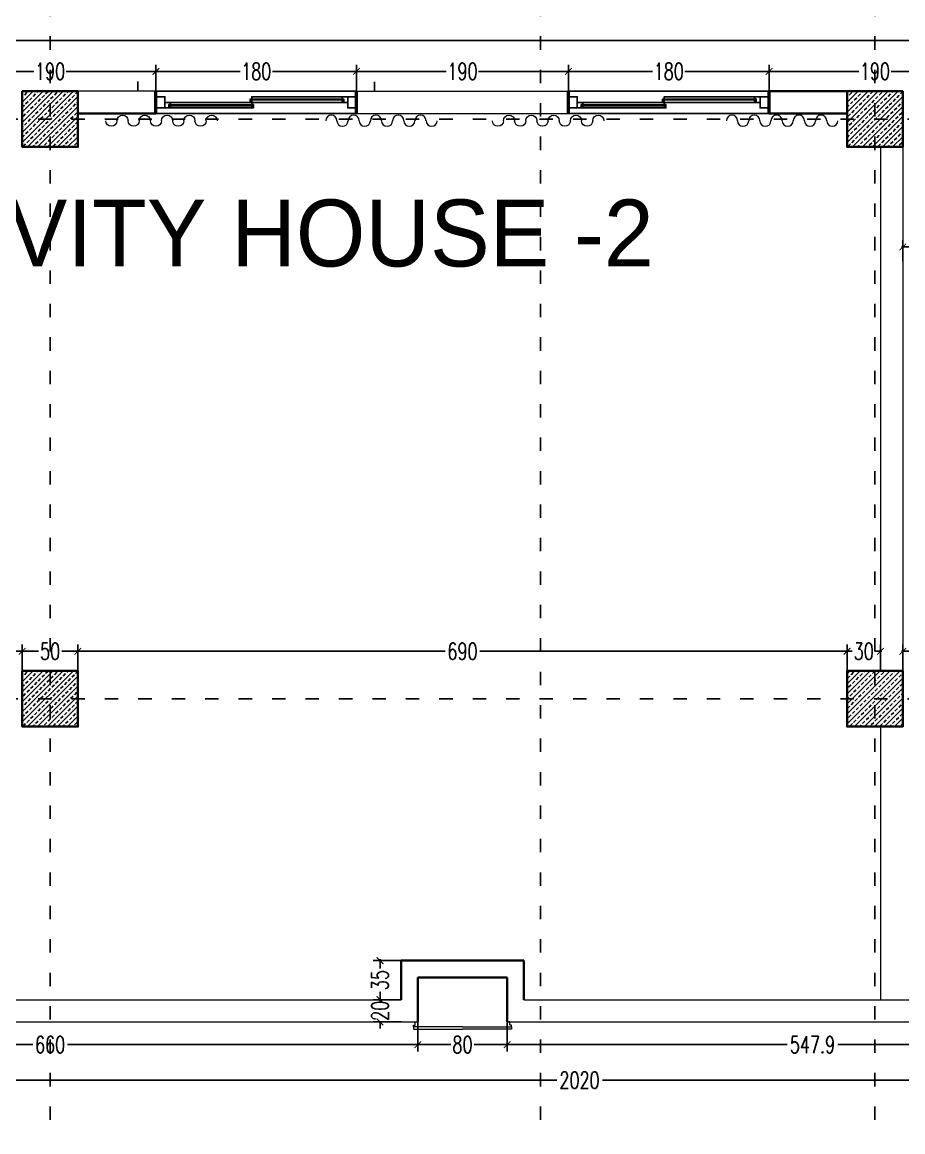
# Model space of a CAD drawing. Header units: centimetres. Extents: x -3207095 to 15275363, y -32656 to 4798027.
# Drawn here: x 684127 to 684917, y 4438823 to 4439819 of the extents above; entities that cross this region are included whole.
import ezdxf

# ---------------------------------------------------------------- set-up
doc = ezdxf.new("R2010")
doc.units = ezdxf.units.CM
doc.linetypes.add('ACAD_ISO03W100', pattern=[30, 12, -18])
doc.linetypes.add('DUZ', pattern=[500, 500])
doc.layers.get('0').update_dxf_attribs({"color": 1, "linetype": 'DUZ'})
for name, color, linetype in [('AGAC', 116, 'Continuous'), ('DIM', 1, 'DUZ'), ('KOLTAR_F', 145, 'Continuous'), ('PEN', 161, 'Continuous'), ('söve', 26, 'DUZ')]:
    doc.layers.add(name, color=color, linetype=linetype)
for name, color, linetype, lineweight in [('cam', 143, 'Continuous', 20), ('DUV', 220, 'Continuous', 50), ('DUVAR', 7, 'Continuous', 35), ('FE_PERDE', 205, 'Continuous', 15), ('gor25', 142, 'Continuous', 25), ('iç duvar', 7, 'Continuous', 50), ('KAPEN', 151, 'Continuous', 9), ('KOLON_F', 3, 'Continuous', 35)]:
    doc.layers.add(name, color=color, linetype=linetype, lineweight=lineweight)
doc.styles.add('DIM', font='ROMANSTW.SHX', dxfattribs={"width": 0.7})
doc.dimstyles.new('1_100', dxfattribs={"dimtxt": 15, "dimasz": 6, "dimexe": 6, "dimexo": 0, "dimgap": 2, "dimtad": 0, "dimdec": 1, "dimzin": 11, "dimdsep": 46, "dimtxsty": 'DIM', "dimblk": 'ARCHTICK', "dimcen": 3, "dimdle": 1.25, "dimclrt": 2, "dimadec": 0, "dimazin": 0, "dimtfac": 1.25, "dimtdec": 1, "dimtix": 1, "dimtofl": 0, "dimtmove": 1, "dimatfit": 3, "dimldrblk": 'ARCHTICK', "dimfxl": 20, "dimfxlon": 1, "dimtolj": 1, "dimtzin": 0, "dimarcsym": 0})

# ---------------------------------------------------------------- blocks, each defined once
blk = doc.blocks.new('GEN_BLOCK00601')
at = {"linetype": 'Continuous', "ltscale": 50}
for centre, start, end in [((50, 50), 0, 180), ((250, 50), 0, 180), ((450, 50), 0, 180), ((650, 50), 0, 180), ((850, 50), 0, 180), ((150, 50), 180, 0), ((350, 50), 180, 0), ((550, 50), 180, 0), ((750, 50), 180, 0), ((950, 50), 180, 0)]:
    blk.add_arc(centre, 50, start, end, dxfattribs=at)
for tag in ['Sfb', 'FLOOR']:
    blk.add_attdef(tag, (0, 0), '', height=1)
blk = doc.blocks.new('_ArchTick')
at = {"color": 0, "linetype": 'ByBlock', "const_width": 0.15}
blk.add_lwpolyline([(-0.5, -0.5), (0.5, 0.5)], dxfattribs=at)
blk = doc.blocks.new('*D5584')
at = {"layer": 'Defpoints', "color": 0, "linetype": 'Continuous', "lineweight": 5, "transparency": 16777216}
for p in [(684246.79, 4439774.74), (684056.79, 4439756.93), (684246.79, 4439756.93)]:
    blk.add_point(p, dxfattribs=at)
at = {"layer": 'DIM', "color": 0, "linetype": 'Continuous', "lineweight": -2, "transparency": 16777216}
for p, q in [((684056.79, 4439756.93), (684056.79, 4439780.74)), ((684246.79, 4439756.93), (684246.79, 4439780.74)), ((684055.54, 4439774.74), (684137.29, 4439774.74)), ((684248.04, 4439774.74), (684166.29, 4439774.74))]:
    blk.add_line(p, q, dxfattribs=at)
at = {"layer": 'DIM', "color": 0, "linetype": 'Continuous', "lineweight": -2, "transparency": 16777216, "xscale": 6, "yscale": 6, "zscale": 6, "rotation": 180}
blk.add_blockref('_ArchTick', (684056.79, 4439774.74), dxfattribs=at)
at = {"layer": 'DIM', "color": 0, "linetype": 'Continuous', "lineweight": -2, "transparency": 16777216, "xscale": 6, "yscale": 6, "zscale": 6}
blk.add_blockref('_ArchTick', (684246.79, 4439774.74), dxfattribs=at)
at = {"layer": 'DIM', "color": 2, "linetype": 'Continuous', "lineweight": 5, "transparency": 16777216, "insert": (684151.79, 4439774.74), "char_height": 15, "attachment_point": 5, "style": 'DIM'}
blk.add_mtext('\\A1;190', dxfattribs=at)
blk = doc.blocks.new('*D5585')
at = {"layer": 'Defpoints', "color": 0, "linetype": 'Continuous', "lineweight": 5, "transparency": 16777216}
for p in [(684426.79, 4439774.74), (684246.79, 4439756.93), (684426.79, 4439756.93)]:
    blk.add_point(p, dxfattribs=at)
at = {"layer": 'DIM', "color": 0, "linetype": 'Continuous', "lineweight": -2, "transparency": 16777216}
for p, q in [((684246.79, 4439756.93), (684246.79, 4439780.74)), ((684426.79, 4439756.93), (684426.79, 4439780.74)), ((684245.54, 4439774.74), (684322.29, 4439774.74)), ((684428.04, 4439774.74), (684351.29, 4439774.74))]:
    blk.add_line(p, q, dxfattribs=at)
at = {"layer": 'DIM', "color": 0, "linetype": 'Continuous', "lineweight": -2, "transparency": 16777216, "xscale": 6, "yscale": 6, "zscale": 6, "rotation": 180}
blk.add_blockref('_ArchTick', (684246.79, 4439774.74), dxfattribs=at)
at = {"layer": 'DIM', "color": 0, "linetype": 'Continuous', "lineweight": -2, "transparency": 16777216, "xscale": 6, "yscale": 6, "zscale": 6}
blk.add_blockref('_ArchTick', (684426.79, 4439774.74), dxfattribs=at)
at = {"layer": 'DIM', "color": 2, "linetype": 'Continuous', "lineweight": 5, "transparency": 16777216, "insert": (684336.79, 4439774.74), "char_height": 15, "attachment_point": 5, "style": 'DIM'}
blk.add_mtext('\\A1;180', dxfattribs=at)
blk = doc.blocks.new('*D5586')
at = {"layer": 'Defpoints', "color": 0, "linetype": 'Continuous', "lineweight": 5, "transparency": 16777216}
for p in [(684616.79, 4439774.74), (684426.79, 4439756.93), (684616.79, 4439756.93)]:
    blk.add_point(p, dxfattribs=at)
at = {"layer": 'DIM', "color": 0, "linetype": 'Continuous', "lineweight": -2, "transparency": 16777216}
for p, q in [((684426.79, 4439756.93), (684426.79, 4439780.74)), ((684616.79, 4439756.93), (684616.79, 4439780.74)), ((684425.54, 4439774.74), (684507.29, 4439774.74)), ((684618.04, 4439774.74), (684536.29, 4439774.74))]:
    blk.add_line(p, q, dxfattribs=at)
at = {"layer": 'DIM', "color": 0, "linetype": 'Continuous', "lineweight": -2, "transparency": 16777216, "xscale": 6, "yscale": 6, "zscale": 6, "rotation": 180}
blk.add_blockref('_ArchTick', (684426.79, 4439774.74), dxfattribs=at)
at = {"layer": 'DIM', "color": 0, "linetype": 'Continuous', "lineweight": -2, "transparency": 16777216, "xscale": 6, "yscale": 6, "zscale": 6}
blk.add_blockref('_ArchTick', (684616.79, 4439774.74), dxfattribs=at)
at = {"layer": 'DIM', "color": 2, "linetype": 'Continuous', "lineweight": 5, "transparency": 16777216, "insert": (684521.79, 4439774.74), "char_height": 15, "attachment_point": 5, "style": 'DIM'}
blk.add_mtext('\\A1;190', dxfattribs=at)
blk = doc.blocks.new('*D5587')
at = {"layer": 'Defpoints', "color": 0, "linetype": 'Continuous', "lineweight": 5, "transparency": 16777216}
for p in [(684796.79, 4439774.74), (684616.79, 4439756.93), (684796.79, 4439756.93)]:
    blk.add_point(p, dxfattribs=at)
at = {"layer": 'DIM', "color": 0, "linetype": 'Continuous', "lineweight": -2, "transparency": 16777216}
for p, q in [((684616.79, 4439756.93), (684616.79, 4439780.74)), ((684796.79, 4439756.93), (684796.79, 4439780.74)), ((684615.54, 4439774.74), (684692.29, 4439774.74)), ((684798.04, 4439774.74), (684721.29, 4439774.74))]:
    blk.add_line(p, q, dxfattribs=at)
at = {"layer": 'DIM', "color": 0, "linetype": 'Continuous', "lineweight": -2, "transparency": 16777216, "xscale": 6, "yscale": 6, "zscale": 6, "rotation": 180}
blk.add_blockref('_ArchTick', (684616.79, 4439774.74), dxfattribs=at)
at = {"layer": 'DIM', "color": 0, "linetype": 'Continuous', "lineweight": -2, "transparency": 16777216, "xscale": 6, "yscale": 6, "zscale": 6}
blk.add_blockref('_ArchTick', (684796.79, 4439774.74), dxfattribs=at)
at = {"layer": 'DIM', "color": 2, "linetype": 'Continuous', "lineweight": 5, "transparency": 16777216, "insert": (684706.79, 4439774.74), "char_height": 15, "attachment_point": 5, "style": 'DIM'}
blk.add_mtext('\\A1;180', dxfattribs=at)
blk = doc.blocks.new('*D5588')
at = {"layer": 'Defpoints', "color": 0, "linetype": 'Continuous', "lineweight": 5, "transparency": 16777216}
for p in [(684986.79, 4439774.74), (684796.79, 4439756.93), (684986.79, 4439756.93)]:
    blk.add_point(p, dxfattribs=at)
at = {"layer": 'DIM', "color": 0, "linetype": 'Continuous', "lineweight": -2, "transparency": 16777216}
for p, q in [((684796.79, 4439756.93), (684796.79, 4439780.74)), ((684986.79, 4439756.93), (684986.79, 4439780.74)), ((684795.54, 4439774.74), (684877.29, 4439774.74)), ((684988.04, 4439774.74), (684906.29, 4439774.74))]:
    blk.add_line(p, q, dxfattribs=at)
at = {"layer": 'DIM', "color": 0, "linetype": 'Continuous', "lineweight": -2, "transparency": 16777216, "xscale": 6, "yscale": 6, "zscale": 6, "rotation": 180}
blk.add_blockref('_ArchTick', (684796.79, 4439774.74), dxfattribs=at)
at = {"layer": 'DIM', "color": 0, "linetype": 'Continuous', "lineweight": -2, "transparency": 16777216, "xscale": 6, "yscale": 6, "zscale": 6}
blk.add_blockref('_ArchTick', (684986.79, 4439774.74), dxfattribs=at)
at = {"layer": 'DIM', "color": 2, "linetype": 'Continuous', "lineweight": 5, "transparency": 16777216, "insert": (684891.79, 4439774.74), "char_height": 15, "attachment_point": 5, "style": 'DIM'}
blk.add_mtext('\\A1;190', dxfattribs=at)
blk = doc.blocks.new('*D4553')
at = {"layer": 'Defpoints', "color": 0, "linetype": 'Continuous', "lineweight": 5, "transparency": 16777216}
for p in [(681906.79, 4439802.34), (681906.79, 4439780.74), (685656.79, 4439780.74)]:
    blk.add_point(p, dxfattribs=at)
at = {"layer": 'DIM', "color": 0, "linetype": 'Continuous', "lineweight": -2, "transparency": 16777216}
for p, q in [((681906.79, 4439782.34), (681906.79, 4439808.34)), ((685656.79, 4439782.34), (685656.79, 4439808.34)), ((681905.54, 4439802.34), (683761.29, 4439802.34)), ((685658.04, 4439802.34), (683802.29, 4439802.34))]:
    blk.add_line(p, q, dxfattribs=at)
at = {"layer": 'DIM', "color": 0, "linetype": 'Continuous', "lineweight": -2, "transparency": 16777216, "xscale": 6, "yscale": 6, "zscale": 6, "rotation": 180}
blk.add_blockref('_ArchTick', (681906.79, 4439802.34), dxfattribs=at)
at = {"layer": 'DIM', "color": 0, "linetype": 'Continuous', "lineweight": -2, "transparency": 16777216, "xscale": 6, "yscale": 6, "zscale": 6}
blk.add_blockref('_ArchTick', (685656.79, 4439802.34), dxfattribs=at)
at = {"layer": 'DIM', "color": 2, "linetype": 'Continuous', "lineweight": 5, "transparency": 16777216, "insert": (683781.79, 4439802.34), "char_height": 15, "attachment_point": 5, "style": 'DIM'}
blk.add_mtext('\\A1;3750', dxfattribs=at)
blk = doc.blocks.new('*D5666')
at = {"layer": 'Defpoints', "color": 0, "linetype": 'Continuous', "lineweight": 5, "transparency": 16777216}
for p in [(684126.79, 4439254.48), (684126.79, 4439236.93), (683966.3, 4439206.91)]:
    blk.add_point(p, dxfattribs=at)
at = {"layer": 'DIM', "color": 0, "linetype": 'Continuous', "lineweight": -2, "transparency": 16777216}
for p, q in [((683966.3, 4439234.48), (683966.3, 4439260.48)), ((684126.79, 4439236.93), (684126.79, 4439260.48)), ((683965.05, 4439254.48), (684024.55, 4439254.48)), ((684128.04, 4439254.48), (684068.55, 4439254.48))]:
    blk.add_line(p, q, dxfattribs=at)
at = {"layer": 'DIM', "color": 0, "linetype": 'Continuous', "lineweight": -2, "transparency": 16777216, "xscale": 6, "yscale": 6, "zscale": 6, "rotation": 180}
blk.add_blockref('_ArchTick', (683966.3, 4439254.48), dxfattribs=at)
at = {"layer": 'DIM', "color": 0, "linetype": 'Continuous', "lineweight": -2, "transparency": 16777216, "xscale": 6, "yscale": 6, "zscale": 6}
blk.add_blockref('_ArchTick', (684126.79, 4439254.48), dxfattribs=at)
at = {"layer": 'DIM', "color": 2, "linetype": 'Continuous', "lineweight": 5, "transparency": 16777216, "insert": (684046.55, 4439254.48), "char_height": 15, "attachment_point": 5, "style": 'DIM'}
blk.add_mtext('\\A1;160.5', dxfattribs=at)
blk = doc.blocks.new('*D5667')
at = {"layer": 'Defpoints', "color": 0, "linetype": 'Continuous', "lineweight": 5, "transparency": 16777216}
for p in [(684176.79, 4439254.48), (684126.79, 4439236.93), (684176.79, 4439236.93)]:
    blk.add_point(p, dxfattribs=at)
at = {"layer": 'DIM', "color": 0, "linetype": 'Continuous', "lineweight": -2, "transparency": 16777216}
for p, q in [((684126.79, 4439236.93), (684126.79, 4439260.48)), ((684176.79, 4439236.93), (684176.79, 4439260.48)), ((684125.54, 4439254.48), (684141.29, 4439254.48)), ((684178.04, 4439254.48), (684162.29, 4439254.48))]:
    blk.add_line(p, q, dxfattribs=at)
at = {"layer": 'DIM', "color": 0, "linetype": 'Continuous', "lineweight": -2, "transparency": 16777216, "xscale": 6, "yscale": 6, "zscale": 6, "rotation": 180}
blk.add_blockref('_ArchTick', (684126.79, 4439254.48), dxfattribs=at)
at = {"layer": 'DIM', "color": 0, "linetype": 'Continuous', "lineweight": -2, "transparency": 16777216, "xscale": 6, "yscale": 6, "zscale": 6}
blk.add_blockref('_ArchTick', (684176.79, 4439254.48), dxfattribs=at)
at = {"layer": 'DIM', "color": 2, "linetype": 'Continuous', "lineweight": 5, "transparency": 16777216, "insert": (684151.79, 4439254.48), "char_height": 15, "attachment_point": 5, "style": 'DIM'}
blk.add_mtext('\\A1;50', dxfattribs=at)
blk = doc.blocks.new('*D5668')
at = {"layer": 'Defpoints', "color": 0, "linetype": 'Continuous', "lineweight": 5, "transparency": 16777216}
for p in [(684866.79, 4439254.48), (684176.79, 4439236.93), (684866.79, 4439236.93)]:
    blk.add_point(p, dxfattribs=at)
at = {"layer": 'DIM', "color": 0, "linetype": 'Continuous', "lineweight": -2, "transparency": 16777216}
for p, q in [((684176.79, 4439236.93), (684176.79, 4439260.48)), ((684866.79, 4439236.93), (684866.79, 4439260.48)), ((684175.54, 4439254.48), (684506.29, 4439254.48)), ((684868.04, 4439254.48), (684537.29, 4439254.48))]:
    blk.add_line(p, q, dxfattribs=at)
at = {"layer": 'DIM', "color": 0, "linetype": 'Continuous', "lineweight": -2, "transparency": 16777216, "xscale": 6, "yscale": 6, "zscale": 6, "rotation": 180}
blk.add_blockref('_ArchTick', (684176.79, 4439254.48), dxfattribs=at)
at = {"layer": 'DIM', "color": 0, "linetype": 'Continuous', "lineweight": -2, "transparency": 16777216, "xscale": 6, "yscale": 6, "zscale": 6}
blk.add_blockref('_ArchTick', (684866.79, 4439254.48), dxfattribs=at)
at = {"layer": 'DIM', "color": 2, "linetype": 'Continuous', "lineweight": 5, "transparency": 16777216, "insert": (684521.79, 4439254.48), "char_height": 15, "attachment_point": 5, "style": 'DIM'}
blk.add_mtext('\\A1;690', dxfattribs=at)
blk = doc.blocks.new('*D5669')
at = {"layer": 'Defpoints', "color": 0, "linetype": 'Continuous', "lineweight": 5, "transparency": 16777216}
for p in [(684896.79, 4439254.48), (684866.79, 4439236.93), (684896.79, 4439236.93)]:
    blk.add_point(p, dxfattribs=at)
at = {"layer": 'DIM', "color": 0, "linetype": 'Continuous', "lineweight": -2, "transparency": 16777216}
for p, q in [((684866.79, 4439236.93), (684866.79, 4439260.48)), ((684896.79, 4439236.93), (684896.79, 4439260.48)), ((684865.54, 4439254.48), (684871.29, 4439254.48)), ((684898.04, 4439254.48), (684892.29, 4439254.48))]:
    blk.add_line(p, q, dxfattribs=at)
at = {"layer": 'DIM', "color": 0, "linetype": 'Continuous', "lineweight": -2, "transparency": 16777216, "xscale": 6, "yscale": 6, "zscale": 6, "rotation": 180}
blk.add_blockref('_ArchTick', (684866.79, 4439254.48), dxfattribs=at)
at = {"layer": 'DIM', "color": 0, "linetype": 'Continuous', "lineweight": -2, "transparency": 16777216, "xscale": 6, "yscale": 6, "zscale": 6}
blk.add_blockref('_ArchTick', (684896.79, 4439254.48), dxfattribs=at)
at = {"layer": 'DIM', "color": 2, "linetype": 'Continuous', "lineweight": 5, "transparency": 16777216, "insert": (684881.79, 4439254.48), "char_height": 15, "attachment_point": 5, "style": 'DIM'}
blk.add_mtext('\\A1;30', dxfattribs=at)
blk = doc.blocks.new('*D4574')
at = {"layer": 'Defpoints', "color": 0, "linetype": 'Continuous', "lineweight": 5, "transparency": 16777216}
for p in [(685251.79, 4439254.48), (684916.79, 4439236.93), (685251.79, 4439236.93)]:
    blk.add_point(p, dxfattribs=at)
at = {"layer": 'DIM', "color": 0, "linetype": 'Continuous', "lineweight": -2, "transparency": 16777216}
for p, q in [((684916.79, 4439236.93), (684916.79, 4439260.48)), ((685251.79, 4439236.93), (685251.79, 4439260.48)), ((684915.54, 4439254.48), (685068.79, 4439254.48)), ((685253.04, 4439254.48), (685099.79, 4439254.48))]:
    blk.add_line(p, q, dxfattribs=at)
at = {"layer": 'DIM', "color": 0, "linetype": 'Continuous', "lineweight": -2, "transparency": 16777216, "xscale": 6, "yscale": 6, "zscale": 6, "rotation": 180}
blk.add_blockref('_ArchTick', (684916.79, 4439254.48), dxfattribs=at)
at = {"layer": 'DIM', "color": 0, "linetype": 'Continuous', "lineweight": -2, "transparency": 16777216, "xscale": 6, "yscale": 6, "zscale": 6}
blk.add_blockref('_ArchTick', (685251.79, 4439254.48), dxfattribs=at)
at = {"layer": 'DIM', "color": 2, "linetype": 'Continuous', "lineweight": 5, "transparency": 16777216, "insert": (685084.29, 4439254.48), "char_height": 15, "attachment_point": 5, "style": 'DIM'}
blk.add_mtext('\\A1;335', dxfattribs=at)
blk = doc.blocks.new('*D5673')
at = {"layer": 'Defpoints', "color": 0, "linetype": 'Continuous', "lineweight": 5, "transparency": 16777216}
for p in [(684447.79, 4438976.93), (684466.79, 4438976.93), (684466.79, 4438941.93)]:
    blk.add_point(p, dxfattribs=at)
at = {"layer": 'DIM', "color": 0, "linetype": 'Continuous', "lineweight": -2, "transparency": 16777216}
for p, q in [((684466.79, 4438976.93), (684441.79, 4438976.93)), ((684447.79, 4438978.18), (684447.79, 4438969.93)), ((684466.79, 4438941.93), (684441.79, 4438941.93)), ((684447.79, 4438940.68), (684447.79, 4438948.93))]:
    blk.add_line(p, q, dxfattribs=at)
at = {"layer": 'DIM', "color": 0, "linetype": 'Continuous', "lineweight": -2, "transparency": 16777216, "xscale": 6, "yscale": 6, "zscale": 6}
for p, rotation in [((684447.79, 4438976.93), 90), ((684447.79, 4438941.93), 270)]:
    blk.add_blockref('_ArchTick', p, dxfattribs=dict(at, rotation=rotation))
at = {"layer": 'DIM', "color": 2, "linetype": 'Continuous', "lineweight": 5, "transparency": 16777216, "insert": (684447.79, 4438959.43), "char_height": 15, "attachment_point": 5, "rotation": 90, "style": 'DIM'}
blk.add_mtext('\\A1;35', dxfattribs=at)
blk = doc.blocks.new('*D5675')
at = {"layer": 'Defpoints', "color": 0, "linetype": 'Continuous', "lineweight": 5, "transparency": 16777216}
for p in [(684466.79, 4438941.93), (684447.79, 4438921.93), (684466.79, 4438921.93)]:
    blk.add_point(p, dxfattribs=at)
at = {"layer": 'DIM', "color": 0, "linetype": 'Continuous', "lineweight": -2, "transparency": 16777216}
for p, q in [((684466.79, 4438941.93), (684441.79, 4438941.93)), ((684447.79, 4438941.93), (684447.79, 4438947.93)), ((684466.79, 4438921.93), (684441.79, 4438921.93)), ((684447.79, 4438921.93), (684447.79, 4438915.93))]:
    blk.add_line(p, q, dxfattribs=at)
at = {"layer": 'DIM', "color": 0, "linetype": 'Continuous', "lineweight": -2, "transparency": 16777216, "xscale": 6, "yscale": 6, "zscale": 6}
for p, rotation in [((684447.79, 4438941.93), 270), ((684447.79, 4438921.93), 90)]:
    blk.add_blockref('_ArchTick', p, dxfattribs=dict(at, rotation=rotation))
at = {"layer": 'DIM', "color": 2, "linetype": 'Continuous', "lineweight": 5, "transparency": 16777216, "insert": (684447.79, 4438931.93), "char_height": 15, "attachment_point": 5, "rotation": 90, "style": 'DIM'}
blk.add_mtext('\\A1;20', dxfattribs=at)
blk = doc.blocks.new('*D5678')
at = {"layer": 'Defpoints', "color": 0, "linetype": 'Continuous', "lineweight": 5, "transparency": 16777216}
for p in [(683821.79, 4438921.93), (684481.79, 4438921.93), (684481.79, 4438901.57)]:
    blk.add_point(p, dxfattribs=at)
at = {"layer": 'DIM', "color": 0, "linetype": 'Continuous', "lineweight": -2, "transparency": 16777216}
for p, q in [((683821.79, 4438921.57), (683821.79, 4438895.57)), ((684481.79, 4438921.57), (684481.79, 4438895.57)), ((683820.54, 4438901.57), (684136.29, 4438901.57)), ((684483.04, 4438901.57), (684167.29, 4438901.57))]:
    blk.add_line(p, q, dxfattribs=at)
at = {"layer": 'DIM', "color": 0, "linetype": 'Continuous', "lineweight": -2, "transparency": 16777216, "xscale": 6, "yscale": 6, "zscale": 6, "rotation": 180}
blk.add_blockref('_ArchTick', (683821.79, 4438901.57), dxfattribs=at)
at = {"layer": 'DIM', "color": 0, "linetype": 'Continuous', "lineweight": -2, "transparency": 16777216, "xscale": 6, "yscale": 6, "zscale": 6}
blk.add_blockref('_ArchTick', (684481.79, 4438901.57), dxfattribs=at)
at = {"layer": 'DIM', "color": 2, "linetype": 'Continuous', "lineweight": 5, "transparency": 16777216, "insert": (684151.79, 4438901.57), "char_height": 15, "attachment_point": 5, "style": 'DIM'}
blk.add_mtext('\\A1;660', dxfattribs=at)
blk = doc.blocks.new('*D5679')
at = {"layer": 'Defpoints', "color": 0, "linetype": 'Continuous', "lineweight": 5, "transparency": 16777216}
for p in [(684481.79, 4438921.93), (684561.79, 4438921.93), (684561.79, 4438901.57)]:
    blk.add_point(p, dxfattribs=at)
at = {"layer": 'DIM', "color": 0, "linetype": 'Continuous', "lineweight": -2, "transparency": 16777216}
for p, q in [((684481.79, 4438921.57), (684481.79, 4438895.57)), ((684561.79, 4438921.57), (684561.79, 4438895.57)), ((684480.54, 4438901.57), (684511.29, 4438901.57)), ((684563.04, 4438901.57), (684532.29, 4438901.57))]:
    blk.add_line(p, q, dxfattribs=at)
at = {"layer": 'DIM', "color": 0, "linetype": 'Continuous', "lineweight": -2, "transparency": 16777216, "xscale": 6, "yscale": 6, "zscale": 6, "rotation": 180}
blk.add_blockref('_ArchTick', (684481.79, 4438901.57), dxfattribs=at)
at = {"layer": 'DIM', "color": 0, "linetype": 'Continuous', "lineweight": -2, "transparency": 16777216, "xscale": 6, "yscale": 6, "zscale": 6}
blk.add_blockref('_ArchTick', (684561.79, 4438901.57), dxfattribs=at)
at = {"layer": 'DIM', "color": 2, "linetype": 'Continuous', "lineweight": 5, "transparency": 16777216, "insert": (684521.79, 4438901.57), "char_height": 15, "attachment_point": 5, "style": 'DIM'}
blk.add_mtext('\\A1;80', dxfattribs=at)
blk = doc.blocks.new('*D4577')
at = {"layer": 'Defpoints', "color": 0, "linetype": 'Continuous', "lineweight": 5, "transparency": 16777216}
for p in [(684561.79, 4438921.93), (685109.69, 4438921.93), (685109.69, 4438901.57)]:
    blk.add_point(p, dxfattribs=at)
at = {"layer": 'DIM', "color": 0, "linetype": 'Continuous', "lineweight": -2, "transparency": 16777216}
for p, q in [((684561.79, 4438921.57), (684561.79, 4438895.57)), ((685109.69, 4438921.57), (685109.69, 4438895.57)), ((684560.54, 4438901.57), (684812.99, 4438901.57)), ((685110.94, 4438901.57), (684858.49, 4438901.57))]:
    blk.add_line(p, q, dxfattribs=at)
at = {"layer": 'DIM', "color": 0, "linetype": 'Continuous', "lineweight": -2, "transparency": 16777216, "xscale": 6, "yscale": 6, "zscale": 6, "rotation": 180}
blk.add_blockref('_ArchTick', (684561.79, 4438901.57), dxfattribs=at)
at = {"layer": 'DIM', "color": 0, "linetype": 'Continuous', "lineweight": -2, "transparency": 16777216, "xscale": 6, "yscale": 6, "zscale": 6}
blk.add_blockref('_ArchTick', (685109.69, 4438901.57), dxfattribs=at)
at = {"layer": 'DIM', "color": 2, "linetype": 'Continuous', "lineweight": 5, "transparency": 16777216, "insert": (684835.74, 4438901.57), "char_height": 15, "attachment_point": 5, "style": 'DIM'}
blk.add_mtext('\\A1;547.9', dxfattribs=at)
blk = doc.blocks.new('*D5533')
at = {"layer": 'Defpoints', "color": 0, "linetype": 'Continuous', "lineweight": 5, "transparency": 16777216}
for p in [(685636.79, 4438881.77), (683616.79, 4438869.02), (685636.79, 4438869.7)]:
    blk.add_point(p, dxfattribs=at)
at = {"layer": 'DIM', "color": 0, "linetype": 'Continuous', "lineweight": -2, "transparency": 16777216}
for p, q in [((685636.79, 4438881.77), (685636.79, 4438863.7)), ((683616.79, 4438869.02), (683616.79, 4438875.7)), ((683615.54, 4438869.7), (684606.29, 4438869.7)), ((685638.04, 4438869.7), (684647.29, 4438869.7))]:
    blk.add_line(p, q, dxfattribs=at)
at = {"layer": 'DIM', "color": 0, "linetype": 'Continuous', "lineweight": -2, "transparency": 16777216, "xscale": 6, "yscale": 6, "zscale": 6, "rotation": 180}
blk.add_blockref('_ArchTick', (683616.79, 4438869.7), dxfattribs=at)
at = {"layer": 'DIM', "color": 0, "linetype": 'Continuous', "lineweight": -2, "transparency": 16777216, "xscale": 6, "yscale": 6, "zscale": 6}
blk.add_blockref('_ArchTick', (685636.79, 4438869.7), dxfattribs=at)
at = {"layer": 'DIM', "color": 2, "linetype": 'Continuous', "lineweight": 5, "transparency": 16777216, "insert": (684626.79, 4438869.7), "char_height": 15, "attachment_point": 5, "style": 'DIM'}
blk.add_mtext('\\A1;2020', dxfattribs=at)
blk = doc.blocks.new('*D4524')
at = {"layer": 'Defpoints', "color": 0, "linetype": 'Continuous', "lineweight": 5, "transparency": 16777216}
for p in [(685017.18, 4439617.2), (684916.79, 4439604.34), (685017.18, 4439604.34)]:
    blk.add_point(p, dxfattribs=at)
at = {"layer": 'DIM', "color": 0, "linetype": 'Continuous', "lineweight": -2, "transparency": 16777216}
for p, q in [((684916.79, 4439604.34), (684916.79, 4439623.2)), ((685017.18, 4439604.34), (685017.18, 4439623.2)), ((684915.54, 4439617.2), (684944.74, 4439617.2)), ((685018.43, 4439617.2), (684989.24, 4439617.2))]:
    blk.add_line(p, q, dxfattribs=at)
at = {"layer": 'DIM', "color": 0, "linetype": 'Continuous', "lineweight": -2, "transparency": 16777216, "xscale": 6, "yscale": 6, "zscale": 6, "rotation": 180}
blk.add_blockref('_ArchTick', (684916.79, 4439617.2), dxfattribs=at)
at = {"layer": 'DIM', "color": 0, "linetype": 'Continuous', "lineweight": -2, "transparency": 16777216, "xscale": 6, "yscale": 6, "zscale": 6}
blk.add_blockref('_ArchTick', (685017.18, 4439617.2), dxfattribs=at)
at = {"layer": 'DIM', "color": 2, "linetype": 'Continuous', "lineweight": 5, "transparency": 16777216, "insert": (684966.99, 4439617.2), "char_height": 15, "attachment_point": 5, "style": 'DIM'}
blk.add_mtext('\\A1;100.4', dxfattribs=at)
blk = doc.blocks.new('*D5721')
at = {"layer": 'Defpoints', "color": 0, "linetype": 'Continuous', "lineweight": 5, "transparency": 16777216}
for p in [(691166.93, 4439238.74), (0, 4439110.74), (691148.06, 4439110.74)]:
    blk.add_point(p, dxfattribs=at)
at = {"layer": 'DIM', "color": 0, "linetype": 'Continuous', "lineweight": -2, "transparency": 16777216}
for p, q in [((691148.06, 4439239.99), (691148.06, 4439189.24)), ((691166.93, 4439238.74), (691142.06, 4439238.74)), ((691148.06, 4439109.49), (691148.06, 4439160.24)), ((691128.06, 4439110.74), (691154.06, 4439110.74))]:
    blk.add_line(p, q, dxfattribs=at)
at = {"layer": 'DIM', "color": 0, "linetype": 'Continuous', "lineweight": -2, "transparency": 16777216, "xscale": 6, "yscale": 6, "zscale": 6}
for p, rotation in [((691148.06, 4439238.74), 90), ((691148.06, 4439110.74), 270)]:
    blk.add_blockref('_ArchTick', p, dxfattribs=dict(at, rotation=rotation))
at = {"layer": 'DIM', "color": 2, "linetype": 'Continuous', "lineweight": 5, "transparency": 16777216, "insert": (691148.06, 4439174.74), "char_height": 15, "attachment_point": 5, "rotation": 90, "style": 'DIM'}
blk.add_mtext('\\A1;128', dxfattribs=at)

msp = doc.modelspace()

# ---------------------------------------------------------------- hatches: boundary and pattern name
at = {"layer": 'KOLTAR_F'}
h = msp.add_hatch(dxfattribs=at)
h.set_pattern_fill('ANSI33', color=256, style=0)
h.set_pattern_definition([(45, (23543.3144, -64655.5394), (-4.4901280605, 4.4901280605), []), (45, (23547.8045, -64655.5394), (-4.4901280605, 4.4901280605), [3.175, -1.5875])])
h.paths.add_polyline_path([(684126.79, 4439756.93), (684176.79, 4439756.93), (684176.79, 4439706.93), (684126.79, 4439706.93)])
h = msp.add_hatch(dxfattribs=at)
h.set_pattern_fill('ANSI33', color=256, style=0)
h.set_pattern_definition([(45, (24283.3144, -64655.5394), (-4.4901280605, 4.4901280605), []), (45, (24287.8045, -64655.5394), (-4.4901280605, 4.4901280605), [3.175, -1.5875])])
h.paths.add_polyline_path([(684866.79, 4439756.93), (684916.79, 4439756.93), (684916.79, 4439706.93), (684866.79, 4439706.93)])
h = msp.add_hatch(dxfattribs=at)
h.set_pattern_fill('ANSI33', color=256, style=0)
h.set_pattern_definition([(45, (23543.3144, -65175.5394), (-4.4901280605, 4.4901280605), []), (45, (23547.8045, -65175.5394), (-4.4901280605, 4.4901280605), [3.175, -1.5875])])
h.paths.add_polyline_path([(684126.79, 4439236.93), (684176.79, 4439236.93), (684176.79, 4439186.93), (684126.79, 4439186.93)])
h = msp.add_hatch(dxfattribs=at)
h.set_pattern_fill('ANSI33', color=256, style=0)
h.set_pattern_definition([(45, (22803.3144, -65175.5394), (-4.4901280605, 4.4901280605), []), (45, (22807.8045, -65175.5394), (-4.4901280605, 4.4901280605), [3.175, -1.5875])])
h.paths.add_polyline_path([(684916.79, 4439236.93), (684866.79, 4439236.93), (684866.79, 4439186.93), (684916.79, 4439186.93)])

# ---------------------------------------------------------------- linework, layer by layer
at = {"color": 232, "linetype": 'ACAD_ISO03W100'}
for p, q in [((684151.79, 4439926.16), (684151.79, 4436667.31)), ((684591.79, 4439926.16), (684591.79, 4436667.31)), ((684891.79, 4439926.16), (684891.79, 4436667.31)), ((685862.98, 4439731.93), (681754.42, 4439731.93)), ((685862.98, 4439211.93), (681754.42, 4439211.93))]:
    msp.add_line(p, q, dxfattribs=at)
at = {"layer": 'AGAC'}
for p, q in [((684246.79, 4439756.93), (684426.79, 4439756.93)), ((684616.79, 4439756.93), (684796.79, 4439756.93)), ((684246.79, 4439736.93), (684426.79, 4439736.93)), ((684616.79, 4439736.93), (684796.79, 4439736.93))]:
    msp.add_line(p, q, dxfattribs=at)
at = {"layer": 'cam'}
for p, q in [((684415.29, 4439749.93), (684331.29, 4439749.93)), ((684415.29, 4439749.43), (684331.29, 4439749.43)), ((684415.29, 4439748.93), (684331.29, 4439748.93)), ((684785.29, 4439749.93), (684701.29, 4439749.93)), ((684785.29, 4439749.43), (684701.29, 4439749.43)), ((684785.29, 4439748.93), (684701.29, 4439748.93)), ((684258.29, 4439744.93), (684334.29, 4439744.93)), ((684258.29, 4439744.43), (684334.29, 4439744.43)), ((684258.29, 4439743.93), (684334.29, 4439743.93)), ((684628.29, 4439744.93), (684704.29, 4439744.93)), ((684628.29, 4439744.43), (684704.29, 4439744.43)), ((684628.29, 4439743.93), (684704.29, 4439743.93))]:
    msp.add_line(p, q, dxfattribs=at)
at = {"layer": 'DUV'}
for p, q in [((684246.79, 4439736.93), (684246.79, 4439756.93)), ((684426.79, 4439736.93), (684426.79, 4439756.93)), ((684616.79, 4439736.93), (684616.79, 4439756.93)), ((684616.79, 4439736.93), (684616.79, 4439756.93)), ((684616.79, 4439736.93), (684616.79, 4439756.93)), ((684796.79, 4439736.93), (684796.79, 4439756.93)), ((684796.79, 4439736.93), (684796.79, 4439756.93)), ((684796.79, 4439736.93), (684796.79, 4439756.93))]:
    msp.add_line(p, q, dxfattribs=at)
at = {"layer": 'DUVAR'}
for p, q in [((684246.79, 4439736.93), (684246.79, 4439756.93)), ((684426.79, 4439736.93), (684426.79, 4439756.93)), ((684616.79, 4439736.93), (684616.79, 4439756.93)), ((684796.79, 4439756.93), (684866.79, 4439756.93)), ((684796.79, 4439736.93), (684796.79, 4439756.93)), ((684246.79, 4439736.93), (684176.79, 4439736.93)), ((684796.79, 4439736.93), (684866.79, 4439736.93)), ((684576.79, 4438976.93), (684466.79, 4438976.93)), ((684466.79, 4438976.93), (684466.79, 4438941.93)), ((684576.79, 4438976.93), (684576.79, 4438941.93)), ((684481.79, 4438961.93), (684561.79, 4438961.93)), ((684481.79, 4438961.93), (684481.79, 4438921.93)), ((684561.79, 4438961.93), (684561.79, 4438921.93))]:
    msp.add_line(p, q, dxfattribs=at)
at = {"layer": 'gor25'}
for p, q in [((684413.79, 4439751.93), (684332.79, 4439751.93)), ((684783.79, 4439751.93), (684702.79, 4439751.93)), ((684259.79, 4439746.93), (684332.79, 4439746.93)), ((684259.79, 4439741.93), (684332.79, 4439741.93)), ((684413.79, 4439746.93), (684332.79, 4439746.93)), ((684629.79, 4439746.93), (684702.79, 4439746.93)), ((684629.79, 4439741.93), (684702.79, 4439741.93)), ((684783.79, 4439746.93), (684702.79, 4439746.93))]:
    msp.add_line(p, q, dxfattribs=at)
at = {"layer": 'iç duvar', "color": 7, "lineweight": 18}
for p, q in [((684246.79, 4439756.93), (684176.79, 4439756.93)), ((684426.79, 4439756.93), (684616.79, 4439756.93)), ((684426.79, 4439736.93), (684616.79, 4439736.93)), ((684896.79, 4439706.93), (684896.79, 4439236.93)), ((684916.79, 4439706.93), (684916.79, 4439236.93)), ((684896.79, 4439186.93), (684896.79, 4438941.93)), ((683836.79, 4438941.93), (684466.79, 4438941.93)), ((684576.79, 4438941.93), (685112.79, 4438941.93)), ((683821.79, 4438921.93), (684481.79, 4438921.93)), ((684561.79, 4438921.93), (685113.19, 4438921.93))]:
    msp.add_line(p, q, dxfattribs=at)
at = {"layer": 'KAPEN'}
for points in [[(684481.79, 4438917.43), (684477.79, 4438917.43), (684477.79, 4438918.93), (684479.29, 4438918.93), (684479.29, 4438921.93), (684481.79, 4438921.93), (684481.79, 4438917.43)], [(684481.79, 4438917.43), (684477.79, 4438917.43), (684477.79, 4438918.93), (684479.29, 4438918.93), (684479.29, 4438921.93), (684481.79, 4438921.93), (684481.79, 4438917.43)], [(684561.79, 4438917.43), (684565.79, 4438917.43), (684565.79, 4438918.93), (684564.29, 4438918.93), (684564.29, 4438921.93), (684561.79, 4438921.93), (684561.79, 4438917.43)]]:
    msp.add_lwpolyline(points, close=True, dxfattribs=at)
for points in [[(684521.79, 4438917.43), (684477.79, 4438917.43), (684477.79, 4438915.43), (684521.79, 4438915.43)], [(684521.79, 4438917.43), (684565.79, 4438917.43), (684565.79, 4438915.43), (684521.79, 4438915.43)]]:
    msp.add_lwpolyline(points, dxfattribs=at)
at = {"layer": 'KOLON_F'}
for points in [[(684126.79, 4439756.93), (684176.79, 4439756.93), (684176.79, 4439706.93), (684126.79, 4439706.93)], [(684866.79, 4439756.93), (684916.79, 4439756.93), (684916.79, 4439706.93), (684866.79, 4439706.93)], [(684126.79, 4439236.93), (684176.79, 4439236.93), (684176.79, 4439186.93), (684126.79, 4439186.93)], [(684916.79, 4439236.93), (684866.79, 4439236.93), (684866.79, 4439186.93), (684916.79, 4439186.93)]]:
    msp.add_lwpolyline(points, close=True, dxfattribs=at)
at = {"layer": 'PEN'}
for points in [[(684254.79, 4439751.93), (684254.79, 4439751.93), (684254.79, 4439741.93), (684246.79, 4439741.93), (684246.79, 4439741.93), (684246.79, 4439751.93), (684246.79, 4439751.93), (684246.79, 4439751.93), (684254.79, 4439751.93)], [(684332.79, 4439751.93), (684332.79, 4439751.93), (684332.79, 4439746.93), (684331.29, 4439746.93), (684331.29, 4439748.93), (684331.29, 4439749.93), (684332.79, 4439749.93), (684332.79, 4439751.93), (684332.79, 4439751.93)], [(684331.29, 4439746.93), (684332.79, 4439746.93), (684332.79, 4439748.93), (684331.29, 4439748.93)], [(684418.79, 4439751.93), (684418.79, 4439751.93), (684418.79, 4439746.93), (684415.29, 4439746.93), (684415.29, 4439748.93), (684415.29, 4439749.93), (684413.79, 4439749.93), (684413.79, 4439751.93), (684418.79, 4439751.93)], [(684415.29, 4439746.93), (684413.79, 4439746.93), (684413.79, 4439748.93), (684415.29, 4439748.93)], [(684418.79, 4439751.93), (684418.79, 4439751.93), (684418.79, 4439741.93), (684426.79, 4439741.93), (684426.79, 4439741.93), (684426.79, 4439751.93), (684426.79, 4439751.93), (684426.79, 4439751.93), (684418.79, 4439751.93)], [(684624.79, 4439751.93), (684624.79, 4439751.93), (684624.79, 4439741.93), (684616.79, 4439741.93), (684616.79, 4439741.93), (684616.79, 4439751.93), (684616.79, 4439751.93), (684616.79, 4439751.93), (684624.79, 4439751.93)], [(684702.79, 4439751.93), (684702.79, 4439751.93), (684702.79, 4439746.93), (684701.29, 4439746.93), (684701.29, 4439748.93), (684701.29, 4439749.93), (684702.79, 4439749.93), (684702.79, 4439751.93), (684702.79, 4439751.93)], [(684701.29, 4439746.93), (684702.79, 4439746.93), (684702.79, 4439748.93), (684701.29, 4439748.93)], [(684788.79, 4439751.93), (684788.79, 4439751.93), (684788.79, 4439746.93), (684785.29, 4439746.93), (684785.29, 4439748.93), (684785.29, 4439749.93), (684783.79, 4439749.93), (684783.79, 4439751.93), (684788.79, 4439751.93)], [(684785.29, 4439746.93), (684783.79, 4439746.93), (684783.79, 4439748.93), (684785.29, 4439748.93)], [(684788.79, 4439751.93), (684788.79, 4439751.93), (684788.79, 4439741.93), (684796.79, 4439741.93), (684796.79, 4439741.93), (684796.79, 4439751.93), (684796.79, 4439751.93), (684796.79, 4439751.93), (684788.79, 4439751.93)], [(684254.79, 4439746.93), (684254.79, 4439746.93), (684254.79, 4439741.93), (684258.29, 4439741.93), (684258.29, 4439743.93), (684258.29, 4439744.93), (684259.79, 4439744.93), (684259.79, 4439746.93), (684254.79, 4439746.93)], [(684258.29, 4439741.93), (684259.79, 4439741.93), (684259.79, 4439743.93), (684258.29, 4439743.93)], [(684332.79, 4439746.93), (684332.79, 4439746.93), (684332.79, 4439741.93), (684334.29, 4439741.93), (684334.29, 4439743.93), (684334.29, 4439744.93), (684332.79, 4439744.93), (684332.79, 4439746.93), (684332.79, 4439746.93)], [(684334.29, 4439741.93), (684332.79, 4439741.93), (684332.79, 4439743.93), (684334.29, 4439743.93)], [(684624.79, 4439746.93), (684624.79, 4439746.93), (684624.79, 4439741.93), (684628.29, 4439741.93), (684628.29, 4439743.93), (684628.29, 4439744.93), (684629.79, 4439744.93), (684629.79, 4439746.93), (684624.79, 4439746.93)], [(684628.29, 4439741.93), (684629.79, 4439741.93), (684629.79, 4439743.93), (684628.29, 4439743.93)], [(684702.79, 4439746.93), (684702.79, 4439746.93), (684702.79, 4439741.93), (684704.29, 4439741.93), (684704.29, 4439743.93), (684704.29, 4439744.93), (684702.79, 4439744.93), (684702.79, 4439746.93), (684702.79, 4439746.93)], [(684704.29, 4439741.93), (684702.79, 4439741.93), (684702.79, 4439743.93), (684704.29, 4439743.93)]]:
    msp.add_lwpolyline(points, close=True, dxfattribs=at)
at = {"layer": 'söve'}
for p, q in [((684230.66, 4439765.51), (684230.66, 4439756.93)), ((684246.79, 4439765.51), (684246.79, 4439756.93)), ((684442.92, 4439765.3), (684442.92, 4439756.93))]:
    msp.add_line(p, q, dxfattribs=at)

# ---------------------------------------------------------------- block references
at = {"layer": 'FE_PERDE', "yscale": 0.100000202655411, "zscale": 0.100000202655411, "rotation": 180}
for p, xscale in [((684201.79, 4439735.43), -0.100000202655411), ((684858.53, 4439735.43), 0.100000202655411)]:
    msp.add_blockref('GEN_BLOCK00601', p, dxfattribs=dict(at, xscale=xscale))
at = {"layer": 'FE_PERDE', "extrusion": (0, 0, -1), "yscale": 0.100000202655411, "zscale": -0.100000202655411, "rotation": 180}
for p, xscale in [((-684499.12, 4439735.43), -0.100000202655411), ((-684548.57, 4439735.43), 0.100000202655411)]:
    msp.add_blockref('GEN_BLOCK00601', p, dxfattribs=dict(at, xscale=xscale))

# ---------------------------------------------------------------- texts
at = {"insert": (683948.75, 4439659.71), "char_height": 60, "attachment_point": 1}
msp.add_mtext_dynamic_manual_height_columns('{\\fCentury Gothic|b0|i0|c162|p34;\\C7;PRAVITY HOUSE -2}', width=710.4957, gutter_width=12.5, heights=[0], dxfattribs=at)

# ---------------------------------------------------------------- dimensions: what is measured, and where the dimension line sits
at = {"layer": 'DIM', "linetype": 'Continuous', "lineweight": 5}
for base, p1, p2, picture, middle in [((681906.79, 4439802.34), (685656.79, 4439780.74), (681906.79, 4439780.74), '*D4553', (683781.79, 4439802.34)), ((684246.79, 4439774.74), (684056.79, 4439756.93), (684246.79, 4439756.93), '*D5584', (684151.79, 4439774.74)), ((684426.79, 4439774.74), (684246.79, 4439756.93), (684426.79, 4439756.93), '*D5585', (684336.79, 4439774.74)), ((684616.79, 4439774.74), (684426.79, 4439756.93), (684616.79, 4439756.93), '*D5586', (684521.79, 4439774.74)), ((684796.79, 4439774.74), (684616.79, 4439756.93), (684796.79, 4439756.93), '*D5587', (684706.79, 4439774.74)), ((684986.79, 4439774.74), (684796.79, 4439756.93), (684986.79, 4439756.93), '*D5588', (684891.79, 4439774.74)), ((685017.18, 4439617.2), (684916.79, 4439604.34), (685017.18, 4439604.34), '*D4524', (684966.99, 4439617.2)), ((684126.79, 4439254.48), (683966.3, 4439206.91), (684126.79, 4439236.93), '*D5666', (684046.55, 4439254.48)), ((684176.79, 4439254.48), (684126.79, 4439236.93), (684176.79, 4439236.93), '*D5667', (684151.79, 4439254.48)), ((684866.79, 4439254.48), (684176.79, 4439236.93), (684866.79, 4439236.93), '*D5668', (684521.79, 4439254.48)), ((684896.79, 4439254.48), (684866.79, 4439236.93), (684896.79, 4439236.93), '*D5669', (684881.79, 4439254.48)), ((685251.79, 4439254.48), (684916.79, 4439236.93), (685251.79, 4439236.93), '*D4574', (685084.29, 4439254.48)), ((684481.79, 4438901.57), (683821.79, 4438921.93), (684481.79, 4438921.93), '*D5678', (684151.79, 4438901.57)), ((684561.79, 4438901.57), (684481.79, 4438921.93), (684561.79, 4438921.93), '*D5679', (684521.79, 4438901.57)), ((685109.69, 4438901.57), (684561.79, 4438921.93), (685109.69, 4438921.93), '*D4577', (684835.74, 4438901.57)), ((685636.79, 4438869.7), (683616.79, 4438869.02), (685636.79, 4438881.77), '*D5533', (684626.79, 4438869.7))]:
    dim = msp.add_linear_dim(base=base, p1=p1, p2=p2, dimstyle='1_100', dxfattribs=at)
    dim.commit()
    dim.dimension.update_dxf_attribs({"geometry": picture, "text_midpoint": middle})
for base, p1, p2, picture, middle in [((691148.06, 4439110.74), (691166.93, 4439238.74), (0, 4439110.74), '*D5721', (691148.06, 4439174.74)), ((684447.79, 4438976.93), (684466.79, 4438941.93), (684466.79, 4438976.93), '*D5673', (684447.79, 4438959.43)), ((684447.79, 4438921.93), (684466.79, 4438941.93), (684466.79, 4438921.93), '*D5675', (684447.79, 4438931.93))]:
    dim = msp.add_linear_dim(base=base, p1=p1, p2=p2, angle=90, dimstyle='1_100', dxfattribs=at)
    dim.commit()
    dim.dimension.update_dxf_attribs({"geometry": picture, "text_midpoint": middle})

doc.saveas('drawing.dxf')
